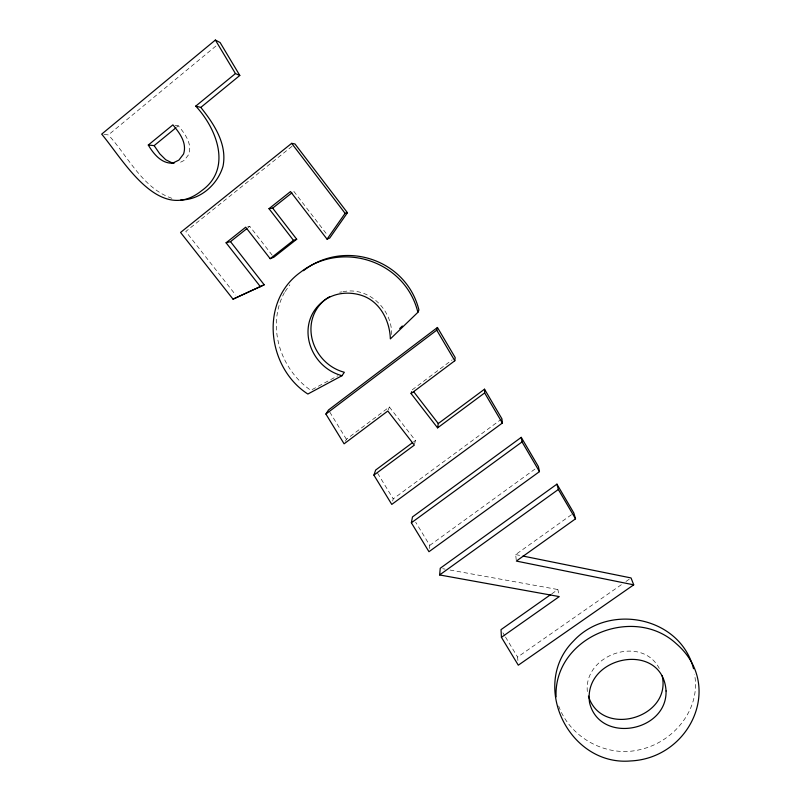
<?xml version="1.0" encoding="UTF-8"?>
<svg xmlns="http://www.w3.org/2000/svg" width="801" height="801" viewBox="0 0 801 801"><rect width="100%" height="100%" fill="white"/><g stroke="black" fill="none" stroke-linecap="round" stroke-linejoin="round"><path stroke-width="0.6" stroke-dasharray="4 3" d="M429.376 548.545L429.777 545.381L415.679 522.202M414.608 443.964L415.409 440.52L389.366 406.988L346.382 439.258L345.011 441.992M392.64 501.076L393.221 498.863L501.917 418.803M388.205 410.012L389.366 406.988M284.455 292.525C266.232 325.957 280.31 369.271 310.778 390.307L317.266 386.813M285.136 291.564L289.862 284.816M103.92 134.398L108.385 134.918L216.26 45.747M176.4 127.399L178.333 125.817C184.911 133.747 192.38 143.529 188.796 154.433L184.23 160.4L178.533 163.204M292.045 146.303L185.792 231.489L235.744 295.078M247.849 227.864L249.772 226.333L272.3 255.329M412.225 389.827L452.185 359.829M413.426 442.002L415.409 440.52M429.777 545.381L537.391 467.313M516.234 559.989L515.684 554.582L571.834 514.442M551.779 593.831L557.876 589.536L558.798 594.242M517.907 660.545L517.606 657.07L621.856 584.36M625.941 581.506L631.048 577.942M318.347 386.232L337.842 375.759M247.729 226.763L249.772 226.333M339.674 292.215L341.857 291.894M342.958 291.724C368.59 286.388 392.43 309.406 391.669 334.898M175.069 125.246L178.333 125.817M442.703 568.7L445.156 569.141M450.052 570.032L557.876 589.536M515.684 554.582L521.751 555.814M171.905 198.308C142.388 188.115 128.2 156.485 108.385 134.918M293.817 191.339L327.459 235.154M659.313 668.475C641.19 633.681 580.935 655.829 587.684 693.966M377.611 473.251L393.221 498.863M329.772 412.074L346.382 439.258M502.938 632.8L504.85 635.964M505.491 637.015L517.606 657.07M558.657 705.951C570.302 738.392 607.659 758.337 641.12 749.346C673.941 741.596 701.035 708.985 694.547 674.442"/><path stroke-width="1.2" d="M556.074 696.84C553.591 637.105 633.371 604.154 676.224 643.644C724.384 685.165 690.232 758.197 630.657 760.95C569.151 766.387 529.431 685.115 573.466 641.07C608.79 602.542 680.289 616.54 693.536 668.705M633.711 584.84L518.297 665.19L501.436 637.316L559.268 596.595L439.629 574.948L440.25 568.259L556.935 484.144L573.836 513L575.518 518.828L516.345 561.07L633.711 584.84L631.048 577.942L522.963 556.054M411.083 393.561L454.798 360.76L455.188 357.576L437.446 327.489L328.5 409.982L325.897 414.047L344.1 443.814L387.824 411.013L414.337 445.116L373.907 475.123L391.769 504.41L502.357 423.038L501.917 418.803L484.515 389.196L438.267 423.549L437.586 427.864L411.083 393.561L411.654 391.699M411.364 522.793L412.475 516.935L521.251 437.356L538.402 466.582L539.473 471.629L428.966 551.709L411.364 522.793L522.032 441.912L521.251 437.356M325.897 414.047L436.745 330.152L437.446 327.489M373.907 475.123L375.659 470.047L412.435 442.733M325.897 299.043C298.042 320.75 311.949 363.634 344.33 372.275L341.997 375.699C309.056 366.918 294.858 323.294 323.204 301.196C333.947 292.735 348.675 291.264 361.471 295.359C379.834 301.166 389.817 320.58 390.347 338.913L417.892 312.33L418.923 309.977C406.447 259.184 344.06 238.968 303.439 270.718M268.996 208.671L272.68 208.13L296.71 239.239L293.466 240.34L268.996 208.671L290.503 191.569L327.048 239.149L345.101 213.346L347.444 212.726L294.968 143.96L291.654 143.339L180.565 232.45L233.021 299.153L264.2 284.796L230.498 241.642L226.082 242.783L260.405 286.698M347.444 212.726L329.702 238.067L327.048 239.149M399.709 328.52L402.332 325.987M239.809 75.464L220.115 42.553L215.369 40.05L101.687 134.137C123.554 160.23 159.359 224.821 201.712 190.648C232.46 168.711 216.751 128.671 195.754 106.112L235.444 73.572L239.809 75.464L200.811 107.414L195.754 106.112M174.278 163.004C162.233 164.646 153.772 154.323 148.295 145.031L172.896 124.866C179.584 132.936 187.204 142.888 183.569 154.002L178.923 160.08L173.126 162.933M148.295 145.031L154.152 145.622L175.439 128.19M226.082 242.783L245.687 227.204L270.167 258.683L273.802 257.261L296.71 239.239M230.498 241.642L246.878 228.625M272.68 208.13L291.894 192.861M270.167 258.683L293.466 240.34M437.586 427.864L484.645 392.931L484.515 389.196M439.629 574.948L558.327 489.481L556.935 484.144M550.768 594.542L501.025 629.636L501.436 637.316M326.848 298.443L329.682 296.66M341.997 375.699L307.854 394.032C267.254 367.829 259.154 301.927 300.335 272.38C341.677 240.06 405.176 260.645 417.892 312.33M233.021 299.153L264.2 284.796M180.866 199.89C200.31 200.17 217.862 184.28 223.048 166.087C227.364 144.01 213.947 123.835 200.811 107.414M172.145 162.903L165.687 159.709L159.749 153.802L154.152 145.622M413.706 391.759L438.267 423.549M291.654 143.339L345.101 213.346M215.369 40.05L235.444 73.572M436.745 330.152L454.798 360.76M522.032 441.912L539.473 471.629M484.645 392.931L502.357 423.038M558.327 489.481L575.518 518.828M588.425 696.109C601.311 738.232 671.829 718.247 662.157 675.764M666.062 690.973C667.123 732.004 599.508 744.299 589.556 702.677C582.677 655.348 662.827 640.249 666.062 690.973"/></g></svg>
